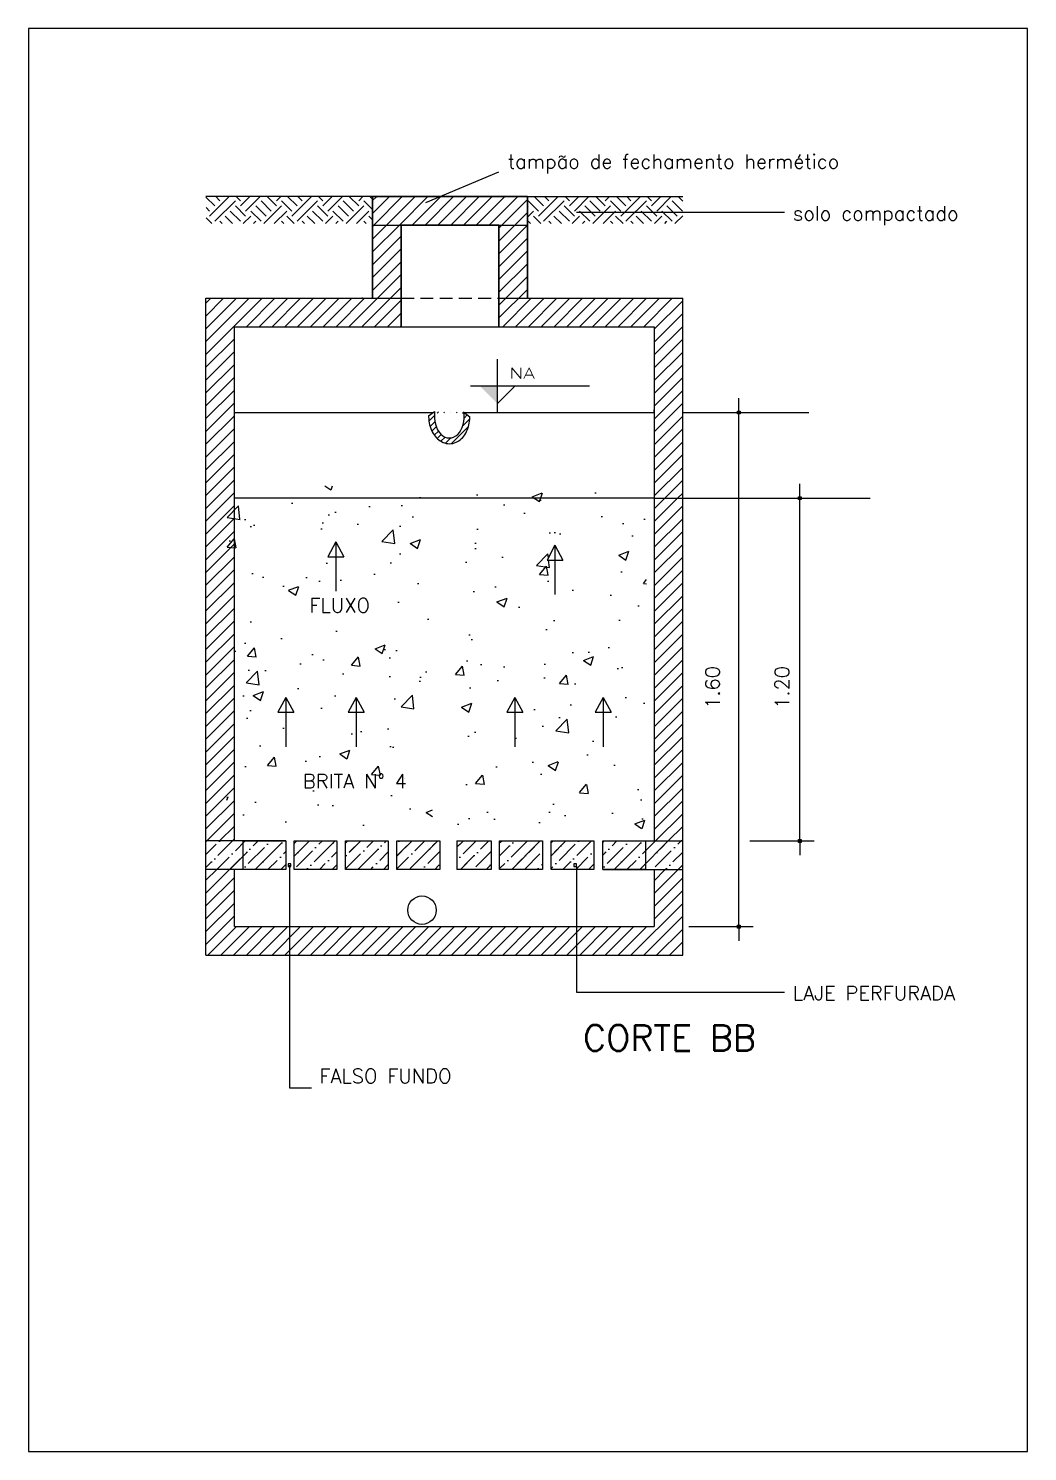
# Model space of a CAD drawing. Extents: x 192 to 1618, y 215 to 465.
# Drawn here: x 609.4 to 784.4, y 216.4 to 465.5 of the extents above; entities that cross this region are included whole.
import ezdxf
from ezdxf.enums import TextEntityAlignment as Align

# ---------------------------------------------------------------- set-up
doc = ezdxf.new("R2010")
doc.units = 0
doc.header["$LTSCALE"] = 9
doc.linetypes.add('DASHED2', pattern=[0.375, 0.25, -0.125])
doc.layers.get('0').update_dxf_attribs({"linetype": 'CONTINUOUS'})
doc.layers.get('DEFPOINTS').update_dxf_attribs({"linetype": 'CONTINUOUS'})
for name, color, linetype in [('COTA', 13, 'CONTINUOUS'), ('ESPEC', 2, 'CONTINUOUS'), ('ESTRUT', 12, 'CONTINUOUS'), ('FOLHA', 7, 'CONTINUOUS'), ('LINHAS', 7, 'CONTINUOUS'), ('PAREDE', 6, 'CONTINUOUS'), ('SOLIDO', 254, 'CONTINUOUS'), ('TER-MALHAOR', 1, 'CONTINUOUS')]:
    doc.layers.add(name, color=color, linetype=linetype)
doc.styles.add('REGUA60', font='simplex.shx')
doc.styles.add('REGUA80', font='simplex.shx')
pattern_1 = [(45, (-32.0995, 68.1342), (-1.122532, 1.122532), [])]

# ---------------------------------------------------------------- blocks, each defined once
blk = doc.blocks.new('NIVELCR')
at = {"linetype": 'ByBlock'}
for p, q in [((0, -1.25), (0, 6.25)), ((-3.75, 2.5), (12.92, 2.5)), ((0, 0), (2.5, 2.5))]:
    blk.add_line(p, q, dxfattribs=at)
blk.add_solid([(-2.5, 2.5), (0, 0), (0, 2.5)], dxfattribs=at)
at = {"color": 0, "linetype": 'ByBlock', "style": 'REGUA60', "width": 1.4}
blk.add_attdef('COTANIVEL', (1.66, 3.51), '', height=1.5, dxfattribs=at)
blk = doc.blocks.new('INDPONTO')
at = {"color": 4, "linetype": 'ByBlock'}
blk.add_lwpolyline([(-0.2, 0.2), (0.2, 0.2), (0.2, -0.2), (-0.2, -0.2)], close=True, dxfattribs=at)
blk = doc.blocks.new('COTAPT')
at = {"color": 0, "linetype": 'ByBlock'}
blk.add_line((0, 0), (200, 0), dxfattribs=at)
at = {"color": 6, "linetype": 'ByBlock'}
blk.add_lwpolyline([(-20, 20), (20, 20), (20, -20), (-20, -20)], close=True, dxfattribs=at)
blk = doc.blocks.new('A$C1D555BBF')
at = {"layer": 'PAREDE'}
h = blk.add_hatch(dxfattribs=at)
h.set_pattern_fill('AR-CONC', color=1, scale=0.2, style=0)
h.set_pattern_definition([(50, (-1256.814, -3915.248), (36.43693, -3.18782), [3.81, -41.91]), (355, (-1256.814, -3915.248), (-7.04857, 38.21133), [3.048, -33.528]), (100.451, (-1253.777, -3915.514), (29.3885, 35.02334), [3.238, -35.618]), (46.1842, (-1256.814, -3905.09), (54.2158, -8.40847), [5.715, -62.865]), (96.6356, (-1252.296, -3905.79), (47.48085, 49.4851), [4.857, -53.427]), (351.184, (-1256.814, -3905.09), (47.4809, 49.485), [4.572, -50.292]), (21, (-1251.734, -3907.628), (30.32298, -20.4531), [3.81, -41.91]), (326, (-1251.734, -3907.628), (12.3604, 36.8376), [3.048, -33.528]), (71.4514, (-1249.207, -3909.332), (42.6833, 16.38457), [3.238, -35.618]), (37.5, (-1256.814, -3915.248), (0.61772, 16.911008), [0, -33.1216, 0, -34.036, 0, -33.655]), (7.5, (-1256.814, -3915.248), (13.36393, 20.036115), [0, -19.4056, 0, -32.3596, 0, -12.827]), (327.5, (-1268.142, -3915.248), (27.11812, -1.14575), [0, -12.7, 0, -39.624, 0, -52.578]), (317.5, (-1273.222, -3915.248), (29.62584, 5.0853), [0, -16.51, 0, -26.3144, 0, -37.338])])
h.paths.add_polyline_path([(147, 119.02), (78, 119.02), (78, 76.96), (90.31, 74.3), (65.69, 72.12), (78, 69.46), (78, -0.98), (144, -0.98), (147, -1)])
h.paths.add_polyline_path([(100.87, 44.93), (103.65, 39.75), (98.09, 39.75)], flags=16)
h.paths.add_polyline_path([(129.02, 39.75), (131.81, 44.93), (134.59, 39.75)], flags=16)
h.paths.add_polyline_path([(112.12, 93.05), (114.9, 98.23), (117.68, 93.05)], flags=16)
h.paths.add_polyline_path([(72, 69.46), (59.69, 72.12), (84.31, 74.3), (72, 76.96), (72, 119.02), (0, 119.02), (0, -1.01), (3, -0.98), (72, -0.98)])
h.paths.add_polyline_path([(45.29, 44.93), (48.07, 39.75), (42.5, 39.75)], flags=16)
h.paths.add_polyline_path([(35.33, 94.2), (38.11, 99.38), (40.89, 94.2)], flags=16)
h.paths.add_polyline_path([(23.43, 39.75), (17.86, 39.75), (20.64, 44.93)], flags=16)
h.paths.add_polyline_path([(26.7, 73.43), (51.35, 73.43), (51.35, 80.93), (26.7, 80.93)], flags=24)
h.paths.add_polyline_path([(20.58, 11.88), (64.27, 11.88), (64.27, 19.38), (20.58, 19.38)], flags=24)
at = {"color": 4, "linetype": 'ByBlock'}
for p, q in [((38.11, 99.38), (35.33, 94.2)), ((38.11, 99.38), (40.89, 94.2)), ((114.9, 98.23), (112.12, 93.05)), ((114.9, 98.23), (117.68, 93.05)), ((35.33, 94.2), (40.89, 94.2)), ((112.12, 93.05), (117.68, 93.05)), ((20.64, 44.93), (17.86, 39.75)), ((20.64, 44.93), (23.43, 39.75)), ((45.29, 44.93), (42.5, 39.75)), ((45.29, 44.93), (48.07, 39.75)), ((100.87, 44.93), (98.09, 39.75)), ((100.87, 44.93), (103.65, 39.75)), ((131.81, 44.93), (129.02, 39.75)), ((131.81, 44.93), (134.59, 39.75)), ((17.86, 39.75), (23.43, 39.75)), ((42.5, 39.75), (48.07, 39.75)), ((98.09, 39.75), (103.65, 39.75)), ((129.02, 39.75), (134.59, 39.75))]:
    blk.add_line(p, q, dxfattribs=at)
at = {"layer": 'ESPEC'}
for p, q in [((38.11, 99.38), (38.11, 82.1)), ((114.9, 98.23), (114.9, 80.95)), ((20.64, 44.93), (20.64, 27.65)), ((45.29, 44.93), (45.29, 27.65)), ((100.87, 44.93), (100.87, 27.65)), ((131.81, 44.93), (131.81, 27.65))]:
    blk.add_line(p, q, dxfattribs=at)
at = {"layer": 'ESPEC', "style": 'REGUA80'}
for s, p in [('FLUXO', (50.1, 77.18)), ('BRITA N%%d 4', (63.02, 15.63))]:
    blk.add_text(s, height=5, dxfattribs=at).set_placement(p, align=Align.MIDDLE_RIGHT)
blk = doc.blocks.new('A$C14842898')
at = {"layer": 'ESPEC'}
for p, q in [((0, 46.83), (0, 2.89)), ((0, 2.89), (72.85, 2.89))]:
    blk.add_line(p, q, dxfattribs=at)
at = {"layer": 'ESPEC', "style": 'REGUA80'}
blk.add_text('LAJE PERFURADA', height=5, dxfattribs=at).set_placement((75.74, 2.5), align=Align.MIDDLE_LEFT)

msp = doc.modelspace()

# ---------------------------------------------------------------- hatches: boundary and pattern name
at = {"layer": 'LINHAS'}
h = msp.add_hatch(dxfattribs=at)
h.set_pattern_fill('ANSI31', color=256, scale=0.5, style=0)
h.set_pattern_definition(pattern_1)
h.paths.add_polyline_path([(696.751, 431.081), (696.751, 436.081), (669.649, 436.081), (669.649, 431.081)])
h = msp.add_hatch(dxfattribs=at)
h.set_pattern_fill('ANSI31', color=256, scale=0.5, style=0)
h.set_pattern_definition(pattern_1)
h.paths.add_polyline_path([(696.751, 431.081), (691.751, 431.081), (691.751, 418.257), (696.751, 418.257)])
h.paths.add_polyline_path([(674.649, 431.081), (669.649, 431.081), (669.649, 418.257), (674.649, 418.257)])
h.paths.add_polyline_path([(640.458, 418.257), (640.458, 323.257), (645.458, 323.257), (645.458, 413.257), (674.649, 413.257), (674.649, 418.257)])
h.paths.add_polyline_path([(718.958, 413.257), (718.958, 383.257), (723.958, 383.257), (723.958, 398.757), (723.958, 418.257), (691.751, 418.257), (691.751, 413.257)])
h = msp.add_hatch(dxfattribs=at)
h.set_pattern_fill('ANSI31', color=256, scale=0.5, style=0)
h.set_pattern_definition(pattern_1)
h.paths.add_polyline_path([(640.458, 303.257), (655.088, 303.257), (655.088, 308.257), (645.458, 308.257), (645.458, 318.257), (640.458, 318.257)])
h.paths.add_polyline_path([(655.088, 308.257), (655.088, 303.257), (705.384, 303.257), (705.384, 308.257)])
h.paths.add_polyline_path([(723.958, 303.257), (723.958, 318.257), (718.958, 318.257), (718.958, 308.257), (705.384, 308.257), (705.384, 303.257)])
h.paths.add_polyline_path([(718.958, 323.257), (723.958, 323.257), (723.958, 383.257), (718.958, 383.257)])
at = {"layer": 'PAREDE'}
h = msp.add_hatch(dxfattribs=at)
h.set_pattern_fill('SOLO2', color=256, scale=9, style=0)
h.set_pattern_definition([(45, (-32.0995, 69.0342), (1.8, 5.4), [5.09117, -5.09117]), (45, (-31.1995, 68.1342), (1.8, 5.4), [5.09117, -5.09117]), (315, (-30.2995, 68.134), (5.4, 1.8), [2.545584, -2.545584]), (315, (-29.3995, 69.034), (5.4, 1.8), [2.545584, -2.545584]), (315, (-28.4995, 69.934), (5.4, 1.8), [2.545584, -2.545584]), (315, (-27.5995, 70.834), (5.4, 1.8), [2.545584, -2.545584])])
h.paths.add_polyline_path([(723.958, 436.081), (696.751, 436.081), (696.751, 431.336), (723.958, 431.336)])
h.paths.add_polyline_path([(669.649, 436.081), (640.458, 436.081), (640.527, 431.336), (669.649, 431.336)])
h = msp.add_hatch(dxfattribs=at)
h.set_pattern_fill('ANSI31', color=2, scale=0.25, style=0)
h.set_pattern_definition([(45, (573.9743, 209.2565), (-0.561266, 0.561266), [])])
edge = h.paths.add_edge_path()
edge.add_spline(control_points=[(679.454, 397.566), (679.456, 397.295), (679.476, 397.024), (679.634, 395.878), (679.939, 395.037), (680.648, 394.021), (680.919, 393.726), (681.536, 393.241), (681.884, 393.052), (682.628, 392.819), (683.024, 392.779), (683.8, 392.863), (684.177, 392.987), (684.86, 393.365), (685.166, 393.617), (685.694, 394.207), (685.917, 394.545), (686.462, 395.654), (686.655, 396.513), (686.671, 397.417), (686.671, 397.453), (686.671, 397.489)], knot_values=[1.5504566, 1.5504566, 1.5504566, 1.5504566, 1.7331766, 1.7331766, 2.3327695, 2.3327695, 2.6219285, 2.6219285, 2.9110875, 2.9110875, 3.2002465, 3.2002465, 3.4894055, 3.4894055, 3.7785644, 3.7785644, 4.0677234, 4.0677234, 4.6524253, 4.6524253, 4.6767715, 4.6767715, 4.6767715, 4.6767715], degree=3, periodic=0)
edge.add_line((686.671, 397.489), (686.671, 397.5))
edge.add_line((686.671, 397.5), (685.602, 398.357))
edge.add_ellipse((683.062, 397.561), major_axis=(-0.089, 3.757), ratio=0.6941067, start_angle=75.75416, end_angle=281.27526, ccw=False)
edge.add_line((680.513, 398.426), (679.454, 397.687))
edge.add_line((679.454, 397.687), (679.454, 397.566))
h = msp.add_hatch(dxfattribs=at)
h.set_pattern_fill('ANSI36', color=256, style=0)
h.set_pattern_definition([(45, (-32.0995, 68.1342), (1.683798, 6.173926), [7.9375, -1.5875, 0, -1.5875])])
h.paths.add_polyline_path([(723.958, 318.257), (723.958, 323.257), (717.458, 323.257), (717.458, 318.257)])
h.paths.add_polyline_path([(709.958, 318.257), (717.458, 318.257), (717.458, 323.257), (709.958, 323.257)])
h.paths.add_polyline_path([(704.884, 319.278), (705.384, 319.278), (705.384, 318.778), (705.384, 318.29), (708.393, 318.29), (708.393, 323.29), (700.893, 323.29), (700.893, 318.29), (705.384, 318.29), (705.384, 318.778), (704.884, 318.778)])
h.paths.add_polyline_path([(699.393, 318.29), (699.393, 323.29), (691.893, 323.29), (691.893, 318.29)])
h.paths.add_polyline_path([(690.393, 318.29), (690.393, 323.29), (684.393, 323.29), (684.393, 318.29)])
h.paths.add_polyline_path([(673.893, 318.29), (681.393, 318.29), (681.393, 323.29), (673.893, 323.29)])
h.paths.add_polyline_path([(664.893, 318.29), (672.393, 318.29), (672.393, 323.29), (664.893, 323.29)])
h.paths.add_polyline_path([(663.393, 323.29), (655.893, 323.29), (655.893, 318.29), (663.393, 318.29)])
h.paths.add_polyline_path([(654.458, 323.257), (646.958, 323.257), (646.958, 318.257), (654.458, 318.257)])
h.paths.add_polyline_path([(646.958, 318.257), (646.958, 323.257), (640.458, 323.257), (640.458, 318.257)])
h = msp.add_hatch(dxfattribs=at)
h.set_pattern_fill('ANSI36', color=256, scale=0.5, style=0)
h.set_pattern_definition([(45, (-32.0995, 68.1342), (0.841899, 3.086963), [3.96875, -0.79375, 0, -0.79375])])
h.paths.add_polyline_path([(717.458, 323.257), (717.458, 318.257), (723.958, 318.257), (723.958, 323.257)])
h.paths.add_polyline_path([(709.958, 323.257), (709.958, 318.257), (717.458, 318.257), (717.458, 323.257)])
h.paths.add_polyline_path([(704.884, 319.278), (705.384, 319.278), (705.384, 318.778), (705.384, 318.29), (708.393, 318.29), (708.393, 323.29), (700.893, 323.29), (700.893, 318.29), (705.384, 318.29), (705.384, 318.778), (704.884, 318.778)])
h.paths.add_polyline_path([(699.393, 318.29), (699.393, 323.29), (691.893, 323.29), (691.893, 318.29)])
h.paths.add_polyline_path([(690.393, 318.29), (690.393, 323.29), (684.393, 323.29), (684.393, 318.29)])
h.paths.add_polyline_path([(681.393, 318.29), (681.393, 323.29), (673.893, 323.29), (673.893, 318.29)])
h.paths.add_polyline_path([(672.393, 318.29), (672.393, 323.29), (664.893, 323.29), (664.893, 318.29)])
h.paths.add_polyline_path([(663.393, 318.29), (663.393, 323.29), (655.893, 323.29), (655.893, 318.29)])
h.paths.add_polyline_path([(654.458, 318.257), (654.458, 323.257), (646.958, 323.257), (646.958, 318.257)])
h.paths.add_polyline_path([(646.958, 323.257), (640.458, 323.257), (640.458, 318.257), (646.958, 318.257)])

# ---------------------------------------------------------------- linework, layer by layer
at = {"color": 0, "linetype": 'ByBlock'}
msp.add_line((725.033, 398.257), (736.283, 398.257), dxfattribs=at)
at = {"layer": 'COTA'}
for p, q in [((723.958, 398.257), (746.074, 398.257)), ((733.783, 308.27), (733.783, 398.245)), ((734.663, 383.257), (756.779, 383.257)), ((744.488, 323.27), (744.488, 383.245)), ((735.738, 323.257), (746.988, 323.257)), ((725.033, 308.257), (736.283, 308.257))]:
    msp.add_line(p, q, dxfattribs=at)
at = {"layer": 'DEFPOINTS', "color": 0, "linetype": 'ByBlock'}
for p in [(733.783, 398.257), (744.488, 383.257)]:
    msp.add_point(p, dxfattribs=at)
at = {"layer": 'ESPEC'}
for p, q in [((678.986, 435.013), (691.784, 440.376)), ((705.384, 433.324), (741.807, 433.324)), ((655.088, 319.028), (655.088, 280.021)), ((655.088, 280.021), (658.915, 280.021))]:
    msp.add_line(p, q, dxfattribs=at)
at = {"layer": 'ESTRUT'}
for p, q in [((718.958, 398.257), (718.958, 398.757)), ((654.458, 323.257), (640.458, 323.257)), ((684.393, 323.29), (684.393, 318.29)), ((709.958, 323.257), (723.958, 323.257)), ((654.458, 318.257), (640.458, 318.257)), ((709.958, 318.257), (723.958, 318.257))]:
    msp.add_line(p, q, dxfattribs=at)
for points in [[(654.458, 318.257), (646.958, 318.257), (646.958, 323.257), (654.458, 323.257)], [(663.393, 318.29), (655.893, 318.29), (655.893, 323.29), (663.393, 323.29)], [(672.393, 318.29), (664.893, 318.29), (664.893, 323.29), (672.393, 323.29)], [(681.393, 318.29), (673.893, 318.29), (673.893, 323.29), (681.393, 323.29)], [(699.393, 318.29), (691.893, 318.29), (691.893, 323.29), (699.393, 323.29)], [(708.393, 318.29), (700.893, 318.29), (700.893, 323.29), (708.393, 323.29)], [(717.458, 318.257), (709.958, 318.257), (709.958, 323.257), (717.458, 323.257)]]:
    msp.add_lwpolyline(points, close=True, dxfattribs=at)
msp.add_lwpolyline([(684.393, 323.29), (690.393, 323.29), (690.393, 318.29), (684.393, 318.29)], dxfattribs=at)
at = {"layer": 'FOLHA', "color": 6}
for p, q in [((784.364, 465.498), (609.364, 465.498)), ((609.364, 465.498), (609.364, 216.369)), ((784.364, 216.369), (784.364, 465.498)), ((609.364, 216.369), (784.364, 216.369))]:
    msp.add_line(p, q, dxfattribs=at)
at = {"layer": 'LINHAS'}
for p, q in [((669.649, 436.081), (640.458, 436.081)), ((696.751, 436.081), (723.958, 436.081)), ((645.458, 398.257), (680.49, 398.257)), ((685.617, 398.257), (718.958, 398.257)), ((688.853, 383.257), (645.458, 383.257)), ((718.958, 383.257), (684.458, 383.257))]:
    msp.add_line(p, q, dxfattribs=at)
at = {"layer": 'PAREDE', "color": 2}
for p, q in [((679.454, 397.687), (680.513, 398.426)), ((685.604, 398.341), (686.671, 397.5))]:
    msp.add_line(p, q, dxfattribs=at)
msp.add_ellipse((683.062, 397.561), major_axis=(-0.089, 3.757), ratio=0.6941067, start_param=1.3221596, end_param=4.9091793, dxfattribs=at)
msp.add_open_spline([(679.454, 397.687), (679.451, 397.376), (679.47, 397.064), (679.634, 395.878), (679.939, 395.037), (680.648, 394.021), (680.919, 393.726), (681.536, 393.241), (681.884, 393.052), (682.628, 392.819), (683.024, 392.779), (683.8, 392.863), (684.177, 392.987), (684.86, 393.365), (685.166, 393.617), (685.694, 394.207), (685.917, 394.545), (686.462, 395.654), (686.655, 396.513), (686.671, 397.42), (686.671, 397.46), (686.671, 397.5)], degree=3, knots=[1.5232247, 1.5232247, 1.5232247, 1.5232247, 1.7331766, 1.7331766, 2.3327695, 2.3327695, 2.6219285, 2.6219285, 2.9110875, 2.9110875, 3.2002465, 3.2002465, 3.4894055, 3.4894055, 3.7785644, 3.7785644, 4.0677234, 4.0677234, 4.6524253, 4.6524253, 4.679224, 4.679224, 4.679224, 4.679224], dxfattribs=at)
at = {"layer": 'SOLIDO'}
msp.add_line((718.958, 383.257), (746.506, 383.257), dxfattribs=at)
at = {"layer": 'SOLIDO', "color": 3}
msp.add_circle((678.29, 311.146), 2.493, dxfattribs=at)
at = {"layer": 'TER-MALHAOR'}
for p, q in [((696.751, 436.081), (669.649, 436.081)), ((669.649, 436.081), (669.649, 418.257)), ((669.649, 418.257), (669.649, 436.081)), ((669.649, 436.081), (696.751, 436.081)), ((696.751, 418.257), (696.751, 436.081)), ((696.751, 436.081), (696.751, 418.257)), ((669.649, 431.081), (696.751, 431.081)), ((691.751, 431.081), (674.649, 431.081)), ((674.649, 431.081), (674.649, 413.257)), ((674.649, 413.257), (674.649, 431.081)), ((691.751, 413.257), (691.751, 431.081)), ((691.751, 431.081), (691.751, 413.257)), ((640.458, 303.257), (640.458, 418.257)), ((640.458, 418.257), (674.649, 418.257)), ((691.751, 418.257), (723.958, 418.257)), ((723.958, 398.257), (723.958, 418.257)), ((645.458, 323.257), (645.458, 413.257)), ((645.458, 413.257), (718.958, 413.257)), ((718.958, 413.257), (718.958, 323.257)), ((723.958, 303.257), (723.958, 398.757)), ((645.458, 308.257), (645.458, 318.257)), ((718.958, 318.257), (718.958, 308.257)), ((645.458, 308.257), (718.958, 308.257)), ((640.458, 303.257), (723.958, 303.257))]:
    msp.add_line(p, q, dxfattribs=at)
at = {"layer": 'TER-MALHAOR', "linetype": 'DASHED2'}
msp.add_line((674.649, 418.257), (691.751, 418.257), dxfattribs=at)
at = {"layer": 'TER-MALHAOR'}
msp.add_point((667.791, 418.257), dxfattribs=at)

# ---------------------------------------------------------------- block references
at = {"layer": 'COTA', "color": 2, "xscale": 1.25, "yscale": 1.25, "zscale": 1.25}
msp.add_blockref('NIVELCR', (691.5, 399.816), dxfattribs=at).add_auto_attribs({'COTANIVEL': 'NA'})
at = {"layer": 'COTA', "xscale": 0.0125, "yscale": 0.0125, "zscale": 0.0125}
for p, rotation in [((733.783, 398.257), 90), ((744.488, 383.257), 90), ((744.488, 323.257), 270), ((733.783, 308.257), 270)]:
    msp.add_blockref('COTAPT', p, dxfattribs=dict(at, rotation=rotation))
at = {"layer": 'ESPEC', "xscale": -1.25, "yscale": 1.25, "zscale": 1.25, "rotation": 90}
for p in [(655.088, 319.028), (705.134, 319.028)]:
    msp.add_blockref('INDPONTO', p, dxfattribs=at)
at = {"layer": 'ESPEC', "xscale": 0.5, "yscale": 0.5, "zscale": 0.5}
msp.add_blockref('A$C14842898', (705.384, 295.361), dxfattribs=at)
at = {"layer": 'PAREDE', "xscale": 0.5, "yscale": 0.5, "zscale": 0.5}
msp.add_blockref('A$C1D555BBF', (644.137, 325.912), dxfattribs=at)

# ---------------------------------------------------------------- texts
at = {"color": 2, "linetype": 'ByBlock', "char_height": 2.5, "attachment_point": 5, "rotation": 90, "style": 'REGUA80'}
for s, insert in [('1.60', (729.186, 350.14)), ('1.20', (741.374, 350.14))]:
    msp.add_mtext(s, dxfattribs=dict(at, insert=insert))
at = {"layer": 'ESPEC', "style": 'REGUA80'}
for s, height, p in [('tampão de fechamento hermético', 2.5, (693.3, 442.207)), ('solo compactado', 2.5, (743.254, 433.131)), ('CORTE BB', 4.5, (706.497, 288.785)), ('FALSO FUNDO', 2.5, (660.324, 282.105))]:
    msp.add_text(s, height=height, dxfattribs=at).set_placement(p, align=Align.MIDDLE_LEFT)

doc.saveas('drawing.dxf')
